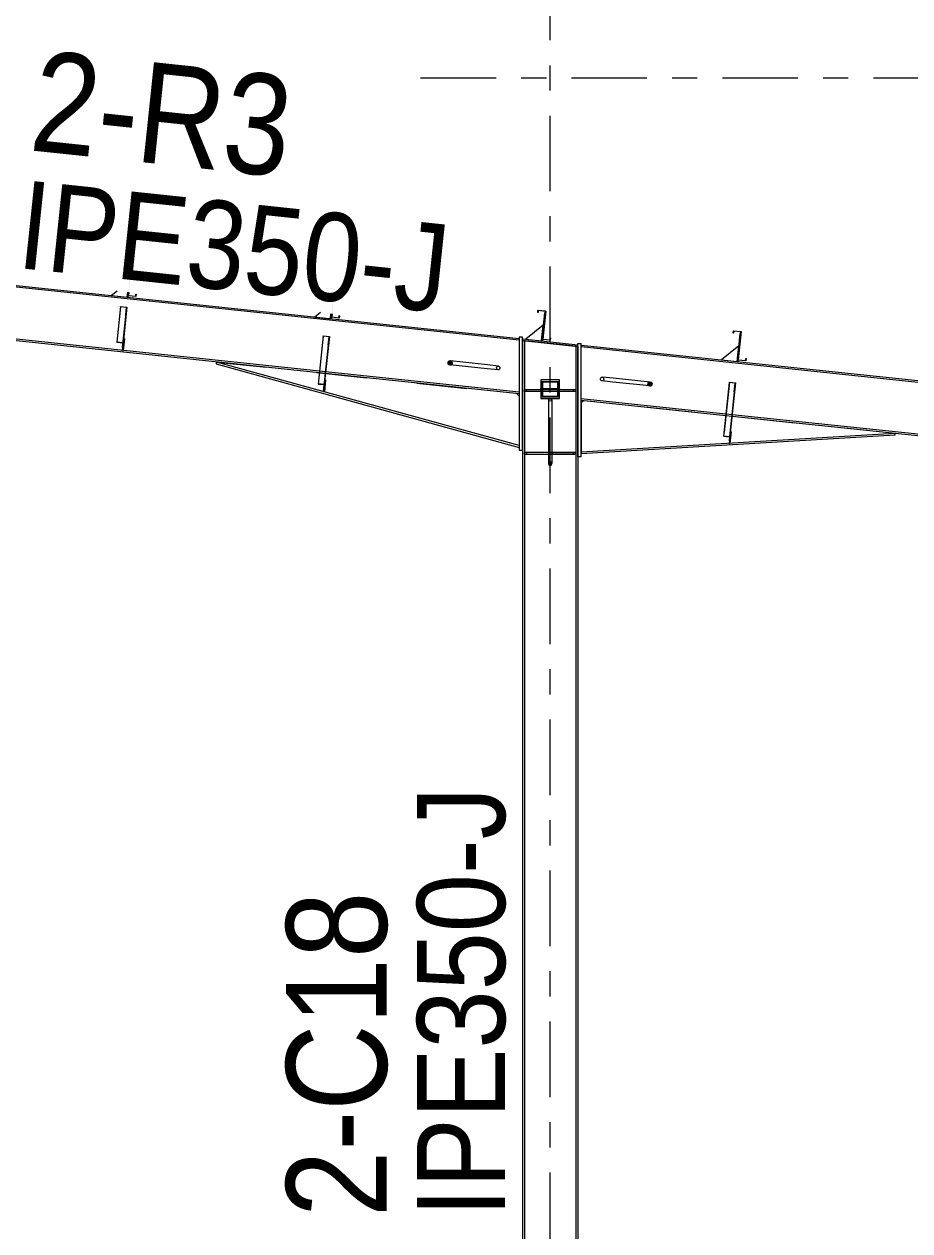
# Model space of a CAD drawing. Header units: millimetres. Extents: x -88 to 735, y -128 to 446.
# Drawn here: x 399.25 to 434.45, y 23.08 to 71.04 of the extents above; entities that cross this region are included whole.
import ezdxf

# ---------------------------------------------------------------- set-up
doc = ezdxf.new("R2010")
doc.units = ezdxf.units.MM
for name, pattern in [('XKITLINE00', [0]), ('XKITLINE02', [4, 2, -2]), ('XKITLINE03', [6, 3, -1, 1, -1])]:
    doc.linetypes.add(name, pattern=pattern)
for name, color, linetype, lineweight in [('Part', 2, 'Continuous', 0), ('PartMark', 7, 'Continuous', 0), ('S-grid', 1, 'Continuous', 0)]:
    doc.layers.add(name, color=color, linetype=linetype, lineweight=lineweight)
doc.styles.add('ARIAL', font='ARIAL.TTF')

# ---------------------------------------------------------------- blocks, each defined once
blk = doc.blocks.new('*A138')
at = {"layer": 'Part'}
blk.add_hatch(color=3, dxfattribs=at).paths.add_polyline_path([(427.922, 57.663), (427.93, 57.745), (427.942, 57.744), (427.932, 57.651), (427.621, 57.684), (427.739, 58.804), (427.451, 58.834), (427.442, 58.752), (427.431, 58.753), (427.441, 58.846), (427.751, 58.814), (427.633, 57.694)], flags=17)
blk = doc.blocks.new('*A139')
at = {"layer": 'Part'}
blk.add_hatch(color=3, dxfattribs=at).paths.add_polyline_path([(427.922, 57.663), (427.93, 57.745), (427.942, 57.744), (427.932, 57.651), (427.621, 57.684), (427.739, 58.804), (427.451, 58.834), (427.442, 58.752), (427.431, 58.753), (427.441, 58.846), (427.751, 58.814), (427.633, 57.694)], flags=17)
blk = doc.blocks.new('*A140')
at = {"layer": 'Part'}
blk.add_hatch(color=3, dxfattribs=at).paths.add_polyline_path([(420.152, 58.483), (420.161, 58.565), (420.172, 58.563), (420.162, 58.47), (419.852, 58.503), (419.97, 59.623), (419.681, 59.653), (419.673, 59.571), (419.661, 59.573), (419.671, 59.666), (419.982, 59.633), (419.864, 58.513)], flags=17)
blk = doc.blocks.new('*A141')
at = {"layer": 'Part'}
blk.add_hatch(color=3, dxfattribs=at).paths.add_polyline_path([(420.152, 58.483), (420.161, 58.565), (420.172, 58.563), (420.162, 58.47), (419.852, 58.503), (419.97, 59.623), (419.681, 59.653), (419.673, 59.571), (419.661, 59.573), (419.671, 59.666), (419.982, 59.633), (419.864, 58.513)], flags=17)
blk = doc.blocks.new('*A142')
at = {"layer": 'Part'}
blk.add_hatch(color=3, dxfattribs=at).paths.add_polyline_path([(411.761, 59.368), (411.77, 59.45), (411.781, 59.449), (411.771, 59.355), (411.461, 59.388), (411.579, 60.508), (411.29, 60.539), (411.282, 60.456), (411.27, 60.458), (411.28, 60.551), (411.591, 60.518), (411.473, 59.398)], flags=17)
blk = doc.blocks.new('*A143')
at = {"layer": 'Part'}
blk.add_hatch(color=3, dxfattribs=at).paths.add_polyline_path([(411.761, 59.368), (411.77, 59.45), (411.781, 59.449), (411.771, 59.355), (411.461, 59.388), (411.579, 60.508), (411.29, 60.539), (411.282, 60.456), (411.27, 60.458), (411.28, 60.551), (411.591, 60.518), (411.473, 59.398)], flags=17)
blk = doc.blocks.new('*A144')
at = {"layer": 'Part'}
blk.add_hatch(color=3, dxfattribs=at).paths.add_polyline_path([(403.681, 60.22), (403.69, 60.302), (403.701, 60.301), (403.691, 60.208), (403.38, 60.24), (403.499, 61.36), (403.21, 61.391), (403.201, 61.309), (403.19, 61.31), (403.2, 61.403), (403.511, 61.37), (403.393, 60.25)], flags=17)
blk = doc.blocks.new('*A145')
at = {"layer": 'Part'}
blk.add_hatch(color=3, dxfattribs=at).paths.add_polyline_path([(403.681, 60.22), (403.69, 60.302), (403.701, 60.301), (403.691, 60.208), (403.38, 60.24), (403.499, 61.36), (403.21, 61.391), (403.201, 61.309), (403.19, 61.31), (403.2, 61.403), (403.511, 61.37), (403.393, 60.25)], flags=17)
blk = doc.blocks.new('*A146')
at = {"layer": 'Part'}
blk.add_hatch(color=3, dxfattribs=at).paths.add_polyline_path([(411.13, 58.636), (411.132, 58.653), (411.38, 58.627), (411.344, 58.287), (411.332, 58.289), (411.366, 58.611)], flags=17)
blk = doc.blocks.new('*A147')
at = {"layer": 'Part'}
blk.add_hatch(color=3, dxfattribs=at).paths.add_polyline_path([(403.082, 59.796), (403.084, 59.811), (403.332, 59.785), (403.301, 59.484), (403.288, 59.485), (403.318, 59.771)], flags=17)
blk = doc.blocks.new('*A148')
at = {"layer": 'Part'}
blk.add_hatch(color=3, dxfattribs=at).paths.add_polyline_path([(427.276, 56.794), (427.278, 56.812), (427.526, 56.785), (427.488, 56.426), (427.476, 56.427), (427.512, 56.769)], flags=17)
blk = doc.blocks.new('*A149')
at = {"layer": 'Part'}
h = blk.add_hatch(color=3, dxfattribs=at)
h.paths.add_polyline_path([(419.844, 56.214), (419.844, 56.839), (420.469, 56.839), (420.469, 56.214)], flags=17)
h.paths.add_polyline_path([(419.869, 56.814), (419.869, 56.239), (420.444, 56.239), (420.444, 56.814)])
blk = doc.blocks.new('*A184')
at = {"layer": 'Part'}
blk.add_hatch(color=3, dxfattribs=at).paths.add_polyline_path([(416.235, 57.633), (416.266, 57.601), (416.275, 57.56), (416.258, 57.523), (416.221, 57.498), (416.172, 57.493), (416.126, 57.508), (416.095, 57.54), (416.086, 57.58), (416.103, 57.618), (416.141, 57.643), (416.189, 57.648)], flags=17)
blk = doc.blocks.new('*A185')
at = {"layer": 'Part'}
blk.add_hatch(color=3, dxfattribs=at).paths.add_polyline_path([(420.156, 53.655), (420.2, 53.631), (420.219, 53.57), (420.2, 53.51), (420.156, 53.485), (420.112, 53.51), (420.094, 53.57), (420.112, 53.631)], flags=17)
blk = doc.blocks.new('*A187')
at = {"layer": 'Part'}
blk.add_hatch(color=3, dxfattribs=at).paths.add_polyline_path([(424.179, 56.795), (424.21, 56.763), (424.219, 56.723), (424.202, 56.685), (424.165, 56.66), (424.117, 56.655), (424.071, 56.67), (424.039, 56.702), (424.031, 56.742), (424.047, 56.78), (424.085, 56.805), (424.133, 56.81)], flags=17)
blk = doc.blocks.new('*A626')
at = {"layer": 'S-grid', "color": 1, "linetype": 'XKITLINE03', "lineweight": 0}
blk.add_line((415.005, 68.906), (586.98, 68.906), dxfattribs=at)
blk = doc.blocks.new('*A1030')
at = {"layer": 'Part', "color": 2, "linetype": 'XKITLINE00', "lineweight": 0}
for p, q in [((421.387, 58.278), (495.849, 50.424)), ((495.842, 50.356), (421.387, 58.209)), ((427.144, 55.541), (421.387, 56.148)), ((427.136, 55.472), (421.387, 56.079)), ((495.62, 48.249), (427.385, 55.446)), ((495.627, 48.317), (427.392, 55.514))]:
    blk.add_line(p, q, dxfattribs=at)
at = {"layer": 'Part', "color": 7, "linetype": 'XKITLINE02', "lineweight": 0}
for p, q in [((421.387, 56.079), (421.387, 58.278)), ((427.385, 55.446), (427.136, 55.472)), ((427.392, 55.514), (427.144, 55.541))]:
    blk.add_line(p, q, dxfattribs=at)
blk = doc.blocks.new('*A1031')
at = {"layer": 'Part', "color": 2, "linetype": 'XKITLINE00', "lineweight": 0}
for p, q in [((421.478, 56.069), (421.387, 55.987)), ((433.862, 54.763), (421.387, 54.022)), ((433.866, 54.694), (421.387, 53.954)), ((433.866, 54.694), (433.862, 54.763))]:
    blk.add_line(p, q, dxfattribs=at)
at = {"layer": 'Part', "color": 7, "linetype": 'XKITLINE02', "lineweight": 0}
for p, q in [((421.387, 55.987), (421.387, 53.954)), ((433.862, 54.763), (421.478, 56.069))]:
    blk.add_line(p, q, dxfattribs=at)
blk = doc.blocks.new('*A1074')
at = {"layer": 'S-grid', "color": 1, "linetype": 'XKITLINE03', "lineweight": 0}
blk.add_line((420.156, -7.603), (420.156, 106.948), dxfattribs=at)
blk = doc.blocks.new('*A1082')
at = {"layer": 'Part', "color": 2, "linetype": 'XKITLINE00', "lineweight": 0}
for p, q in [((427.431, 58.753), (427.441, 58.846)), ((427.442, 58.752), (427.431, 58.753)), ((427.441, 58.846), (427.751, 58.814)), ((427.451, 58.834), (427.442, 58.752)), ((427.739, 58.804), (427.451, 58.834)), ((427.621, 57.684), (427.739, 58.804)), ((427.751, 58.814), (427.633, 57.694)), ((427.932, 57.651), (427.621, 57.684)), ((427.633, 57.694), (427.922, 57.663)), ((427.922, 57.663), (427.93, 57.745)), ((427.93, 57.745), (427.942, 57.744)), ((427.942, 57.744), (427.932, 57.651))]:
    blk.add_line(p, q, dxfattribs=at)
blk = doc.blocks.new('*A1083')
at = {"layer": 'Part', "color": 2, "linetype": 'XKITLINE00', "lineweight": 0}
for p, q in [((427.431, 58.753), (427.441, 58.846)), ((427.442, 58.752), (427.431, 58.753)), ((427.441, 58.846), (427.751, 58.814)), ((427.451, 58.834), (427.442, 58.752)), ((427.739, 58.804), (427.451, 58.834)), ((427.621, 57.684), (427.739, 58.804)), ((427.751, 58.814), (427.633, 57.694)), ((427.932, 57.651), (427.621, 57.684)), ((427.633, 57.694), (427.922, 57.663)), ((427.922, 57.663), (427.93, 57.745)), ((427.93, 57.745), (427.942, 57.744)), ((427.942, 57.744), (427.932, 57.651))]:
    blk.add_line(p, q, dxfattribs=at)
blk = doc.blocks.new('*A1084')
at = {"layer": 'Part', "color": 2, "linetype": 'XKITLINE00', "lineweight": 0}
for p, q in [((419.661, 59.573), (419.671, 59.666)), ((419.673, 59.571), (419.661, 59.573)), ((419.671, 59.666), (419.982, 59.633)), ((419.681, 59.653), (419.673, 59.571)), ((419.97, 59.623), (419.681, 59.653)), ((419.852, 58.503), (419.97, 59.623)), ((419.982, 59.633), (419.864, 58.513)), ((419.864, 58.513), (420.152, 58.483)), ((420.152, 58.483), (420.161, 58.565)), ((420.161, 58.565), (420.172, 58.563)), ((420.172, 58.563), (420.162, 58.47)), ((420.162, 58.47), (419.852, 58.503))]:
    blk.add_line(p, q, dxfattribs=at)
blk = doc.blocks.new('*A1085')
at = {"layer": 'Part', "color": 2, "linetype": 'XKITLINE00', "lineweight": 0}
for p, q in [((419.661, 59.573), (419.671, 59.666)), ((419.673, 59.571), (419.661, 59.573)), ((419.671, 59.666), (419.982, 59.633)), ((419.681, 59.653), (419.673, 59.571)), ((419.97, 59.623), (419.681, 59.653)), ((419.852, 58.503), (419.97, 59.623)), ((419.982, 59.633), (419.864, 58.513)), ((419.864, 58.513), (420.152, 58.483)), ((420.152, 58.483), (420.161, 58.565)), ((420.161, 58.565), (420.172, 58.563)), ((420.172, 58.563), (420.162, 58.47)), ((420.162, 58.47), (419.852, 58.503))]:
    blk.add_line(p, q, dxfattribs=at)
blk = doc.blocks.new('*A1086')
at = {"layer": 'Part', "color": 2, "linetype": 'XKITLINE00', "lineweight": 0}
for p, q in [((411.461, 59.388), (411.475, 59.525)), ((411.486, 59.524), (411.473, 59.398)), ((411.771, 59.355), (411.461, 59.388)), ((411.473, 59.398), (411.761, 59.368)), ((411.761, 59.368), (411.77, 59.45)), ((411.77, 59.45), (411.781, 59.449)), ((411.781, 59.449), (411.771, 59.355))]:
    blk.add_line(p, q, dxfattribs=at)
blk = doc.blocks.new('*A1087')
at = {"layer": 'Part', "color": 2, "linetype": 'XKITLINE00', "lineweight": 0}
for p, q in [((411.461, 59.388), (411.475, 59.525)), ((411.486, 59.524), (411.473, 59.398)), ((411.771, 59.355), (411.461, 59.388)), ((411.473, 59.398), (411.761, 59.368)), ((411.761, 59.368), (411.77, 59.45)), ((411.77, 59.45), (411.781, 59.449)), ((411.781, 59.449), (411.771, 59.355))]:
    blk.add_line(p, q, dxfattribs=at)
blk = doc.blocks.new('*A1088')
at = {"layer": 'Part', "color": 2, "linetype": 'XKITLINE00', "lineweight": 0}
for p, q in [((403.38, 60.24), (403.395, 60.377)), ((403.691, 60.208), (403.38, 60.24)), ((403.406, 60.376), (403.393, 60.25)), ((403.393, 60.25), (403.681, 60.22)), ((403.681, 60.22), (403.69, 60.302)), ((403.69, 60.302), (403.701, 60.301)), ((403.701, 60.301), (403.691, 60.208))]:
    blk.add_line(p, q, dxfattribs=at)
blk = doc.blocks.new('*A1089')
at = {"layer": 'Part', "color": 2, "linetype": 'XKITLINE00', "lineweight": 0}
for p, q in [((403.38, 60.24), (403.395, 60.377)), ((403.691, 60.208), (403.38, 60.24)), ((403.406, 60.376), (403.393, 60.25)), ((403.393, 60.25), (403.681, 60.22)), ((403.681, 60.22), (403.69, 60.302)), ((403.69, 60.302), (403.701, 60.301)), ((403.701, 60.301), (403.691, 60.208))]:
    blk.add_line(p, q, dxfattribs=at)
blk = doc.blocks.new('*A1090')
at = {"layer": 'Part', "color": 2, "linetype": 'XKITLINE00', "lineweight": 0}
for p, q in [((419.063, 58.461), (419.063, 12.625)), ((419.131, 58.453), (419.063, 58.461)), ((419.131, 58.453), (419.131, 56.495)), ((421.25, 58.23), (421.181, 58.237)), ((421.181, 58.237), (421.181, 56.495)), ((421.25, 58.23), (421.25, 12.625)), ((419.131, 56.432), (419.131, 12.625)), ((421.181, 56.432), (421.181, 12.625))]:
    blk.add_line(p, q, dxfattribs=at)
at = {"layer": 'Part', "color": 7, "linetype": 'XKITLINE02', "lineweight": 0}
for p, q in [((421.181, 58.237), (419.131, 58.453)), ((419.131, 56.495), (419.131, 56.432)), ((421.181, 56.495), (421.181, 56.432)), ((421.25, 12.625), (419.063, 12.625))]:
    blk.add_line(p, q, dxfattribs=at)
blk = doc.blocks.new('*A1092')
at = {"layer": 'Part', "color": 2, "linetype": 'XKITLINE00', "lineweight": 0}
for p, q in [((406.894, 57.607), (406.876, 57.541)), ((418.925, 54.285), (406.894, 57.607)), ((406.876, 57.541), (418.925, 54.213)), ((418.925, 56.247), (418.834, 56.348))]:
    blk.add_line(p, q, dxfattribs=at)
at = {"layer": 'Part', "color": 7, "linetype": 'XKITLINE02', "lineweight": 0}
for p, q in [((406.894, 57.607), (418.834, 56.348)), ((418.925, 56.247), (418.925, 54.213))]:
    blk.add_line(p, q, dxfattribs=at)
blk = doc.blocks.new('*A1093')
at = {"layer": 'Part', "color": 7, "linetype": 'XKITLINE02', "lineweight": 0}
for p, q in [((396.65, 58.688), (396.879, 60.863)), ((418.925, 58.538), (418.925, 56.338)), ((411.225, 57.15), (410.976, 57.177)), ((411.232, 57.219), (410.983, 57.245))]:
    blk.add_line(p, q, dxfattribs=at)
at = {"layer": 'Part', "color": 2, "linetype": 'XKITLINE00', "lineweight": 0}
for p, q in [((418.925, 58.469), (396.872, 60.795)), ((396.879, 60.863), (418.925, 58.538)), ((410.976, 57.177), (396.65, 58.688)), ((410.983, 57.245), (396.657, 58.756)), ((418.925, 56.338), (411.225, 57.15)), ((418.925, 56.407), (411.232, 57.219))]:
    blk.add_line(p, q, dxfattribs=at)
blk = doc.blocks.new('*A1094')
at = {"layer": 'Part', "color": 2, "linetype": 'XKITLINE00', "lineweight": 0}
for p, q in [((411.149, 56.432), (411.179, 56.717)), ((411.229, 56.895), (411.18, 56.429)), ((411.198, 56.898), (411.229, 56.895)), ((411.18, 56.429), (411.149, 56.432))]:
    blk.add_line(p, q, dxfattribs=at)
at = {"layer": 'Part', "color": 7, "linetype": 'XKITLINE02', "lineweight": 0}
for p, q in [((411.179, 56.717), (411.198, 56.898)), ((411.159, 56.525), (411.19, 56.522))]:
    blk.add_line(p, q, dxfattribs=at)
blk = doc.blocks.new('*A1095')
at = {"layer": 'Part', "color": 7, "linetype": 'XKITLINE02', "lineweight": 0}
for p, q in [((411.198, 56.898), (411.149, 56.432)), ((411.18, 56.429), (411.229, 56.895)), ((411.229, 56.895), (411.198, 56.898)), ((411.149, 56.432), (411.18, 56.429)), ((411.159, 56.525), (411.19, 56.522))]:
    blk.add_line(p, q, dxfattribs=at)
blk = doc.blocks.new('*A1096')
at = {"layer": 'Part', "color": 7, "linetype": 'XKITLINE02', "lineweight": 0}
for p, q in [((411.132, 58.653), (410.929, 56.733)), ((411.366, 58.611), (411.147, 56.535)), ((411.16, 56.534), (411.38, 58.627)), ((410.929, 56.733), (411.165, 56.708)), ((410.93, 56.742), (411.179, 56.716)), ((411.147, 56.535), (411.16, 56.534))]:
    blk.add_line(p, q, dxfattribs=at)
blk = doc.blocks.new('*A1097')
at = {"layer": 'Part', "color": 2, "linetype": 'XKITLINE00', "lineweight": 0}
for p, q in [((411.13, 58.636), (410.929, 56.733)), ((411.13, 58.636), (411.132, 58.653)), ((411.366, 58.611), (411.13, 58.636)), ((411.132, 58.653), (411.38, 58.627)), ((411.38, 58.627), (411.179, 56.717)), ((411.332, 58.289), (411.366, 58.611)), ((411.332, 58.289), (411.147, 56.535)), ((411.332, 58.289), (411.344, 58.287)), ((410.929, 56.733), (411.165, 56.708)), ((411.147, 56.535), (411.16, 56.534))]:
    blk.add_line(p, q, dxfattribs=at)
at = {"layer": 'Part', "color": 7, "linetype": 'XKITLINE02', "lineweight": 0}
for p, q in [((411.179, 56.716), (410.93, 56.742)), ((411.179, 56.717), (411.16, 56.534))]:
    blk.add_line(p, q, dxfattribs=at)
blk = doc.blocks.new('*A1098')
at = {"layer": 'Part', "color": 2, "linetype": 'XKITLINE00', "lineweight": 0}
blk.add_line((411.021, 59.573), (410.801, 59.395), dxfattribs=at)
at = {"layer": 'Part', "color": 7, "linetype": 'XKITLINE02', "lineweight": 0}
for p, q in [((411.423, 59.329), (411.444, 59.528)), ((410.801, 59.395), (411.423, 59.329))]:
    blk.add_line(p, q, dxfattribs=at)
blk = doc.blocks.new('*A1099')
at = {"layer": 'Part', "color": 2, "linetype": 'XKITLINE00', "lineweight": 0}
for p, q in [((411.444, 59.528), (411.423, 59.329)), ((411.461, 59.388), (411.454, 59.326))]:
    blk.add_line(p, q, dxfattribs=at)
at = {"layer": 'Part', "color": 7, "linetype": 'XKITLINE02', "lineweight": 0}
for p, q in [((411.461, 59.388), (411.475, 59.525)), ((411.454, 59.326), (411.423, 59.329))]:
    blk.add_line(p, q, dxfattribs=at)
blk = doc.blocks.new('*A1100')
at = {"layer": 'Part', "color": 7, "linetype": 'XKITLINE02', "lineweight": 0}
for p, q in [((403.179, 58.334), (403.201, 58.537)), ((403.183, 58.068), (403.152, 58.071)), ((403.161, 58.164), (403.193, 58.161))]:
    blk.add_line(p, q, dxfattribs=at)
at = {"layer": 'Part', "color": 2, "linetype": 'XKITLINE00', "lineweight": 0}
for p, q in [((403.232, 58.534), (403.183, 58.068)), ((403.201, 58.537), (403.232, 58.534)), ((403.152, 58.071), (403.179, 58.334))]:
    blk.add_line(p, q, dxfattribs=at)
blk = doc.blocks.new('*A1101')
at = {"layer": 'Part', "color": 7, "linetype": 'XKITLINE02', "lineweight": 0}
for p, q in [((403.201, 58.537), (403.152, 58.071)), ((403.183, 58.068), (403.232, 58.534)), ((403.232, 58.534), (403.201, 58.537)), ((403.152, 58.071), (403.183, 58.068)), ((403.161, 58.164), (403.193, 58.161))]:
    blk.add_line(p, q, dxfattribs=at)
blk = doc.blocks.new('*A1102')
at = {"layer": 'Part', "color": 7, "linetype": 'XKITLINE02', "lineweight": 0}
for p, q in [((403.084, 59.811), (402.935, 58.4)), ((403.318, 59.771), (403.151, 58.18)), ((403.163, 58.179), (403.332, 59.785)), ((402.935, 58.4), (403.171, 58.376)), ((402.936, 58.411), (403.185, 58.384)), ((403.151, 58.18), (403.163, 58.179))]:
    blk.add_line(p, q, dxfattribs=at)
blk = doc.blocks.new('*A1103')
at = {"layer": 'Part', "color": 2, "linetype": 'XKITLINE00', "lineweight": 0}
for p, q in [((403.082, 59.796), (402.935, 58.4)), ((403.082, 59.796), (403.084, 59.811)), ((403.318, 59.771), (403.082, 59.796)), ((403.084, 59.811), (403.332, 59.785)), ((403.288, 59.485), (403.151, 58.18)), ((403.332, 59.785), (403.179, 58.334)), ((403.288, 59.485), (403.318, 59.771)), ((403.288, 59.485), (403.301, 59.484)), ((402.935, 58.4), (403.171, 58.376)), ((403.151, 58.18), (403.163, 58.179))]:
    blk.add_line(p, q, dxfattribs=at)
at = {"layer": 'Part', "color": 7, "linetype": 'XKITLINE02', "lineweight": 0}
for p, q in [((402.936, 58.411), (403.185, 58.384)), ((403.163, 58.179), (403.179, 58.334))]:
    blk.add_line(p, q, dxfattribs=at)
blk = doc.blocks.new('*A1104')
at = {"layer": 'Part', "color": 2, "linetype": 'XKITLINE00', "lineweight": 0}
for p, q in [((403.364, 60.38), (403.343, 60.181)), ((403.38, 60.24), (403.374, 60.178))]:
    blk.add_line(p, q, dxfattribs=at)
at = {"layer": 'Part', "color": 7, "linetype": 'XKITLINE02', "lineweight": 0}
for p, q in [((403.374, 60.178), (403.343, 60.181)), ((403.38, 60.24), (403.395, 60.377))]:
    blk.add_line(p, q, dxfattribs=at)
blk = doc.blocks.new('*A1105')
at = {"layer": 'Part', "color": 2, "linetype": 'XKITLINE00', "lineweight": 0}
for p, q in [((419.932, 59.563), (419.814, 58.444)), ((419.963, 59.56), (419.932, 59.563)), ((419.852, 58.503), (419.845, 58.441))]:
    blk.add_line(p, q, dxfattribs=at)
at = {"layer": 'Part', "color": 7, "linetype": 'XKITLINE02', "lineweight": 0}
for p, q in [((419.852, 58.503), (419.963, 59.56)), ((419.845, 58.441), (419.814, 58.444))]:
    blk.add_line(p, q, dxfattribs=at)
blk = doc.blocks.new('*A1106')
at = {"layer": 'Part', "color": 2, "linetype": 'XKITLINE00', "lineweight": 0}
blk.add_line((419.879, 59.066), (419.192, 58.51), dxfattribs=at)
at = {"layer": 'Part', "color": 7, "linetype": 'XKITLINE02', "lineweight": 0}
for p, q in [((419.814, 58.444), (419.879, 59.066)), ((419.192, 58.51), (419.814, 58.444))]:
    blk.add_line(p, q, dxfattribs=at)
blk = doc.blocks.new('*A1107')
at = {"layer": 'Part', "color": 2, "linetype": 'XKITLINE00', "lineweight": 0}
blk.add_line((427.649, 58.246), (426.962, 57.69), dxfattribs=at)
at = {"layer": 'Part', "color": 7, "linetype": 'XKITLINE02', "lineweight": 0}
for p, q in [((427.583, 57.625), (427.649, 58.246)), ((426.962, 57.69), (427.583, 57.625))]:
    blk.add_line(p, q, dxfattribs=at)
blk = doc.blocks.new('*A1108')
at = {"layer": 'Part', "color": 2, "linetype": 'XKITLINE00', "lineweight": 0}
for p, q in [((427.276, 56.794), (427.051, 54.661)), ((427.276, 56.794), (427.278, 56.812)), ((427.512, 56.769), (427.276, 56.794)), ((427.278, 56.812), (427.526, 56.785)), ((427.526, 56.785), (427.303, 54.666)), ((427.476, 56.427), (427.512, 56.769)), ((427.476, 56.427), (427.27, 54.473)), ((427.476, 56.427), (427.488, 56.426)), ((427.051, 54.661), (427.287, 54.636)), ((427.27, 54.473), (427.282, 54.472))]:
    blk.add_line(p, q, dxfattribs=at)
at = {"layer": 'Part', "color": 7, "linetype": 'XKITLINE02', "lineweight": 0}
for p, q in [((427.052, 54.67), (427.3, 54.644)), ((427.282, 54.472), (427.303, 54.666))]:
    blk.add_line(p, q, dxfattribs=at)
blk = doc.blocks.new('*A1109')
at = {"layer": 'Part', "color": 7, "linetype": 'XKITLINE02', "lineweight": 0}
for p, q in [((427.278, 56.812), (427.051, 54.661)), ((427.512, 56.769), (427.27, 54.473)), ((427.282, 54.472), (427.526, 56.785)), ((427.051, 54.661), (427.287, 54.636)), ((427.052, 54.67), (427.3, 54.644)), ((427.27, 54.473), (427.282, 54.472))]:
    blk.add_line(p, q, dxfattribs=at)
blk = doc.blocks.new('*A1110')
at = {"layer": 'Part', "color": 7, "linetype": 'XKITLINE02', "lineweight": 0}
for p, q in [((427.321, 54.838), (427.272, 54.372)), ((427.303, 54.368), (427.352, 54.835)), ((427.352, 54.835), (427.321, 54.838)), ((427.272, 54.372), (427.303, 54.368)), ((427.281, 54.465), (427.313, 54.462))]:
    blk.add_line(p, q, dxfattribs=at)
blk = doc.blocks.new('*A1111')
at = {"layer": 'Part', "color": 7, "linetype": 'XKITLINE02', "lineweight": 0}
for p, q in [((427.303, 54.666), (427.321, 54.838)), ((427.303, 54.368), (427.272, 54.372)), ((427.281, 54.465), (427.313, 54.462)), ((427.303, 54.374), (427.303, 54.368))]:
    blk.add_line(p, q, dxfattribs=at)
at = {"layer": 'Part', "color": 2, "linetype": 'XKITLINE00', "lineweight": 0}
for p, q in [((427.352, 54.835), (427.303, 54.374)), ((427.321, 54.838), (427.352, 54.835)), ((427.303, 54.666), (427.272, 54.372))]:
    blk.add_line(p, q, dxfattribs=at)
blk = doc.blocks.new('*A1112')
at = {"layer": 'Part', "color": 2, "linetype": 'XKITLINE00', "lineweight": 0}
for p, q in [((419.069, 58.523), (419.062, 58.461)), ((419.069, 58.523), (421.257, 58.292)), ((419.062, 58.461), (421.25, 58.23)), ((421.25, 58.23), (421.257, 58.292))]:
    blk.add_line(p, q, dxfattribs=at)
blk = doc.blocks.new('*A1113')
at = {"layer": 'Part', "color": 2, "linetype": 'XKITLINE00', "lineweight": 0}
for p, q in [((421.262, 53.841), (421.262, 58.341)), ((421.262, 58.341), (421.387, 58.341)), ((421.387, 53.841), (421.387, 58.341)), ((421.387, 53.841), (421.262, 53.841))]:
    blk.add_line(p, q, dxfattribs=at)
blk = doc.blocks.new('*A1114')
at = {"layer": 'Part', "color": 7, "linetype": 'XKITLINE02', "lineweight": 0}
for p, q in [((421.181, 54.008), (419.131, 54.008)), ((419.131, 53.945), (419.131, 54.008)), ((419.131, 53.945), (421.181, 53.945)), ((419.225, 53.945), (419.225, 54.008)), ((421.087, 53.945), (421.087, 54.008)), ((421.181, 53.945), (421.181, 54.008))]:
    blk.add_line(p, q, dxfattribs=at)
blk = doc.blocks.new('*A1115')
at = {"layer": 'Part', "color": 2, "linetype": 'XKITLINE00', "lineweight": 0}
for p, q in [((420.094, 54.008), (419.131, 54.008)), ((419.131, 53.945), (420.094, 53.945)), ((421.181, 54.008), (420.219, 54.008)), ((421.181, 53.945), (420.219, 53.945))]:
    blk.add_line(p, q, dxfattribs=at)
at = {"layer": 'Part', "color": 7, "linetype": 'XKITLINE02', "lineweight": 0}
for p, q in [((419.131, 54.008), (419.131, 53.945)), ((419.225, 53.945), (419.225, 54.008)), ((420.219, 54.008), (420.094, 54.008)), ((420.219, 53.945), (420.094, 53.945)), ((421.087, 53.945), (421.087, 54.008)), ((421.181, 54.008), (421.181, 53.945))]:
    blk.add_line(p, q, dxfattribs=at)
blk = doc.blocks.new('*A1116')
at = {"layer": 'Part', "color": 2, "linetype": 'XKITLINE00', "lineweight": 0}
for p, q in [((419.781, 56.495), (419.131, 56.495)), ((419.131, 56.432), (419.131, 56.495)), ((419.781, 56.432), (419.131, 56.432)), ((421.181, 56.495), (420.531, 56.495)), ((421.181, 56.432), (420.531, 56.432)), ((421.181, 56.495), (421.181, 56.432))]:
    blk.add_line(p, q, dxfattribs=at)
at = {"layer": 'Part', "color": 7, "linetype": 'XKITLINE02', "lineweight": 0}
for p, q in [((419.225, 56.432), (419.225, 56.495)), ((420.531, 56.495), (419.781, 56.495)), ((420.531, 56.432), (419.781, 56.432)), ((421.088, 56.432), (421.088, 56.495))]:
    blk.add_line(p, q, dxfattribs=at)
blk = doc.blocks.new('*A1117')
at = {"layer": 'Part', "color": 7, "linetype": 'XKITLINE02', "lineweight": 0}
for p, q in [((419.781, 56.495), (419.781, 56.557)), ((419.781, 56.557), (420.531, 56.557)), ((420.531, 56.495), (419.781, 56.495)), ((420.531, 56.557), (420.531, 56.495))]:
    blk.add_line(p, q, dxfattribs=at)
blk = doc.blocks.new('*A1118')
at = {"layer": 'Part', "color": 2, "linetype": 'XKITLINE00', "lineweight": 0}
for p, q in [((420.531, 56.901), (419.781, 56.901)), ((419.781, 56.901), (419.781, 56.151)), ((420.531, 56.151), (420.531, 56.901)), ((419.781, 56.151), (420.531, 56.151))]:
    blk.add_line(p, q, dxfattribs=at)
blk = doc.blocks.new('*A1119')
at = {"layer": 'Part', "color": 2, "linetype": 'XKITLINE00', "lineweight": 0}
for p, q in [((419.05, 58.6), (418.925, 58.6)), ((418.925, 58.6), (418.925, 54.1)), ((419.05, 54.1), (419.05, 58.6)), ((418.925, 54.1), (419.05, 54.1))]:
    blk.add_line(p, q, dxfattribs=at)
blk = doc.blocks.new('*A1120')
at = {"layer": 'Part', "color": 2, "linetype": 'XKITLINE00', "lineweight": 0}
for p, q in [((427.701, 58.743), (427.583, 57.625)), ((427.732, 58.74), (427.701, 58.743)), ((427.621, 57.684), (427.614, 57.621))]:
    blk.add_line(p, q, dxfattribs=at)
at = {"layer": 'Part', "color": 7, "linetype": 'XKITLINE02', "lineweight": 0}
for p, q in [((427.621, 57.684), (427.732, 58.74)), ((427.614, 57.621), (427.583, 57.625))]:
    blk.add_line(p, q, dxfattribs=at)
blk = doc.blocks.new('*A1121')
at = {"layer": 'Part', "color": 2, "linetype": 'XKITLINE00', "lineweight": 0}
for p, q in [((419.844, 56.214), (419.844, 56.839)), ((419.844, 56.839), (420.469, 56.839)), ((419.869, 56.239), (419.869, 56.814)), ((419.869, 56.814), (420.444, 56.814)), ((420.444, 56.814), (420.444, 56.239)), ((420.469, 56.839), (420.469, 56.214)), ((420.469, 56.214), (419.844, 56.214)), ((420.444, 56.239), (419.869, 56.239))]:
    blk.add_line(p, q, dxfattribs=at)
blk = doc.blocks.new('*A1218')
at = {"layer": 'Part', "color": 2, "linetype": 'XKITLINE00', "lineweight": 0}
for p, q in [((416.103, 57.618), (416.086, 57.58)), ((416.086, 57.58), (416.095, 57.54)), ((416.141, 57.643), (416.103, 57.618)), ((416.189, 57.648), (416.141, 57.643)), ((417.663, 57.493), (416.189, 57.648)), ((416.235, 57.633), (416.189, 57.648)), ((416.266, 57.601), (416.235, 57.633)), ((416.258, 57.523), (416.275, 57.56)), ((416.275, 57.56), (416.266, 57.601)), ((416.095, 57.54), (416.126, 57.508)), ((416.126, 57.508), (416.172, 57.493)), ((416.172, 57.493), (416.221, 57.498)), ((417.647, 57.337), (416.172, 57.493)), ((416.221, 57.498), (416.258, 57.523))]:
    blk.add_line(p, q, dxfattribs=at)
at = {"layer": 'Part', "color": 7, "linetype": 'XKITLINE02', "lineweight": 0}
for p, q in [((418.083, 57.291), (417.647, 57.337)), ((418.1, 57.447), (417.663, 57.493)), ((418.027, 57.376), (418.04, 57.414)), ((418.032, 57.336), (418.027, 57.376)), ((418.052, 57.305), (418.032, 57.336)), ((418.04, 57.414), (418.066, 57.44)), ((418.083, 57.291), (418.052, 57.305)), ((418.066, 57.44), (418.1, 57.447)), ((418.116, 57.298), (418.083, 57.291)), ((418.1, 57.447), (418.131, 57.433)), ((418.143, 57.324), (418.116, 57.298)), ((418.131, 57.433), (418.151, 57.402)), ((418.156, 57.362), (418.143, 57.324)), ((418.151, 57.402), (418.156, 57.362))]:
    blk.add_line(p, q, dxfattribs=at)
blk = doc.blocks.new('*A1219')
at = {"layer": 'Part', "color": 7, "linetype": 'XKITLINE02', "lineweight": 0}
for p, q in [((420.094, 56.097), (420.112, 56.13)), ((420.112, 56.13), (420.156, 56.143)), ((420.156, 56.143), (420.2, 56.13)), ((420.2, 56.13), (420.219, 56.097)), ((420.094, 56.097), (420.094, 55.568)), ((420.112, 56.065), (420.094, 56.097)), ((420.156, 56.051), (420.112, 56.065)), ((420.2, 56.065), (420.156, 56.051)), ((420.219, 56.097), (420.2, 56.065)), ((420.219, 56.097), (420.219, 55.568))]:
    blk.add_line(p, q, dxfattribs=at)
at = {"layer": 'Part', "color": 2, "linetype": 'XKITLINE00', "lineweight": 0}
for p, q in [((420.094, 55.568), (420.094, 53.57)), ((420.219, 55.568), (420.219, 53.57)), ((420.112, 53.631), (420.094, 53.57)), ((420.094, 53.57), (420.112, 53.51)), ((420.156, 53.655), (420.112, 53.631)), ((420.112, 53.51), (420.156, 53.485)), ((420.2, 53.631), (420.156, 53.655)), ((420.156, 53.485), (420.2, 53.51)), ((420.219, 53.57), (420.2, 53.631)), ((420.2, 53.51), (420.219, 53.57))]:
    blk.add_line(p, q, dxfattribs=at)
blk = doc.blocks.new('*A1221')
at = {"layer": 'Part', "color": 7, "linetype": 'XKITLINE02', "lineweight": 0}
for p, q in [((422.158, 56.94), (422.171, 56.978)), ((422.163, 56.9), (422.158, 56.94)), ((422.183, 56.869), (422.163, 56.9)), ((422.171, 56.978), (422.197, 57.004)), ((422.214, 56.855), (422.183, 56.869)), ((422.197, 57.004), (422.231, 57.011)), ((422.247, 56.862), (422.214, 56.855)), ((422.649, 56.81), (422.214, 56.855)), ((422.665, 56.965), (422.231, 57.011)), ((422.231, 57.011), (422.262, 56.997)), ((422.274, 56.888), (422.247, 56.862)), ((422.262, 56.997), (422.282, 56.966)), ((422.287, 56.926), (422.274, 56.888)), ((422.282, 56.966), (422.287, 56.926))]:
    blk.add_line(p, q, dxfattribs=at)
at = {"layer": 'Part', "color": 2, "linetype": 'XKITLINE00', "lineweight": 0}
for p, q in [((424.117, 56.655), (422.649, 56.81)), ((424.133, 56.81), (422.665, 56.965)), ((424.047, 56.78), (424.031, 56.742)), ((424.031, 56.742), (424.039, 56.702)), ((424.039, 56.702), (424.071, 56.67)), ((424.085, 56.805), (424.047, 56.78)), ((424.071, 56.67), (424.117, 56.655)), ((424.133, 56.81), (424.085, 56.805)), ((424.117, 56.655), (424.165, 56.66)), ((424.179, 56.795), (424.133, 56.81)), ((424.165, 56.66), (424.202, 56.685)), ((424.21, 56.763), (424.179, 56.795)), ((424.202, 56.685), (424.219, 56.723)), ((424.219, 56.723), (424.21, 56.763))]:
    blk.add_line(p, q, dxfattribs=at)
blk = doc.blocks.new('*A1238')
at = {"layer": 'Part', "color": 2, "linetype": 'XKITLINE00', "lineweight": 0}
blk.add_line((402.941, 60.425), (402.721, 60.247), dxfattribs=at)
at = {"layer": 'Part', "color": 7, "linetype": 'XKITLINE02', "lineweight": 0}
for p, q in [((402.721, 60.247), (403.343, 60.181)), ((403.343, 60.181), (403.364, 60.38))]:
    blk.add_line(p, q, dxfattribs=at)
blk = doc.blocks.new('*A2681')
at = {"layer": 'PartMark', "color": 7, "style": 'ARIAL', "width": 0.85}
blk.add_text('IPE350-J', height=3.5, rotation=90.00021, dxfattribs=at).set_placement((418.3625, 23.625))
at = {"layer": 'PartMark', "color": 3, "style": 'ARIAL', "width": 0.85}
blk.add_text('2-C18', height=4, rotation=90.00021, dxfattribs=at).set_placement((413.6625, 23.625))
blk = doc.blocks.new('*A2683')
at = {"layer": 'PartMark', "color": 3, "style": 'ARIAL', "width": 0.85}
blk.add_text('2-R3', height=4, rotation=-6.0218, dxfattribs=at).set_placement((399.402, 66.027))
at = {"layer": 'PartMark', "color": 7, "style": 'ARIAL', "width": 0.85}
blk.add_text('IPE350-J', height=3.5, rotation=-6.0218, dxfattribs=at).set_placement((398.909, 61.353))

msp = doc.modelspace()

# ---------------------------------------------------------------- block references
at = {"lineweight": 0}
for name in ['*A1074', '*A626', '*A2683', '*A144', '*A145', '*A1093', '*A142', '*A143', '*A1238', '*A1104', '*A1088', '*A1089', '*A1102', '*A1103', '*A147', '*A1098', '*A1099', '*A1086', '*A1087', '*A140', '*A141', '*A1084', '*A1085', '*A1105', '*A1106', '*A1100', '*A1101', '*A1096', '*A1097', '*A146', '*A1119', '*A1112', '*A138', '*A139', '*A1082', '*A1083', '*A1120', '*A1090', '*A1113', '*A1030', '*A1107', '*A1092', '*A184', '*A1218', '*A1094', '*A1095', '*A1118', '*A149', '*A1121', '*A1221', '*A187', '*A1108', '*A1109', '*A148', '*A1116', '*A1117', '*A1219', '*A1031', '*A1110', '*A1111', '*A1114', '*A1115', '*A185', '*A2681']:
    msp.add_blockref(name, (0, 0), dxfattribs=at)

doc.saveas('drawing.dxf')
